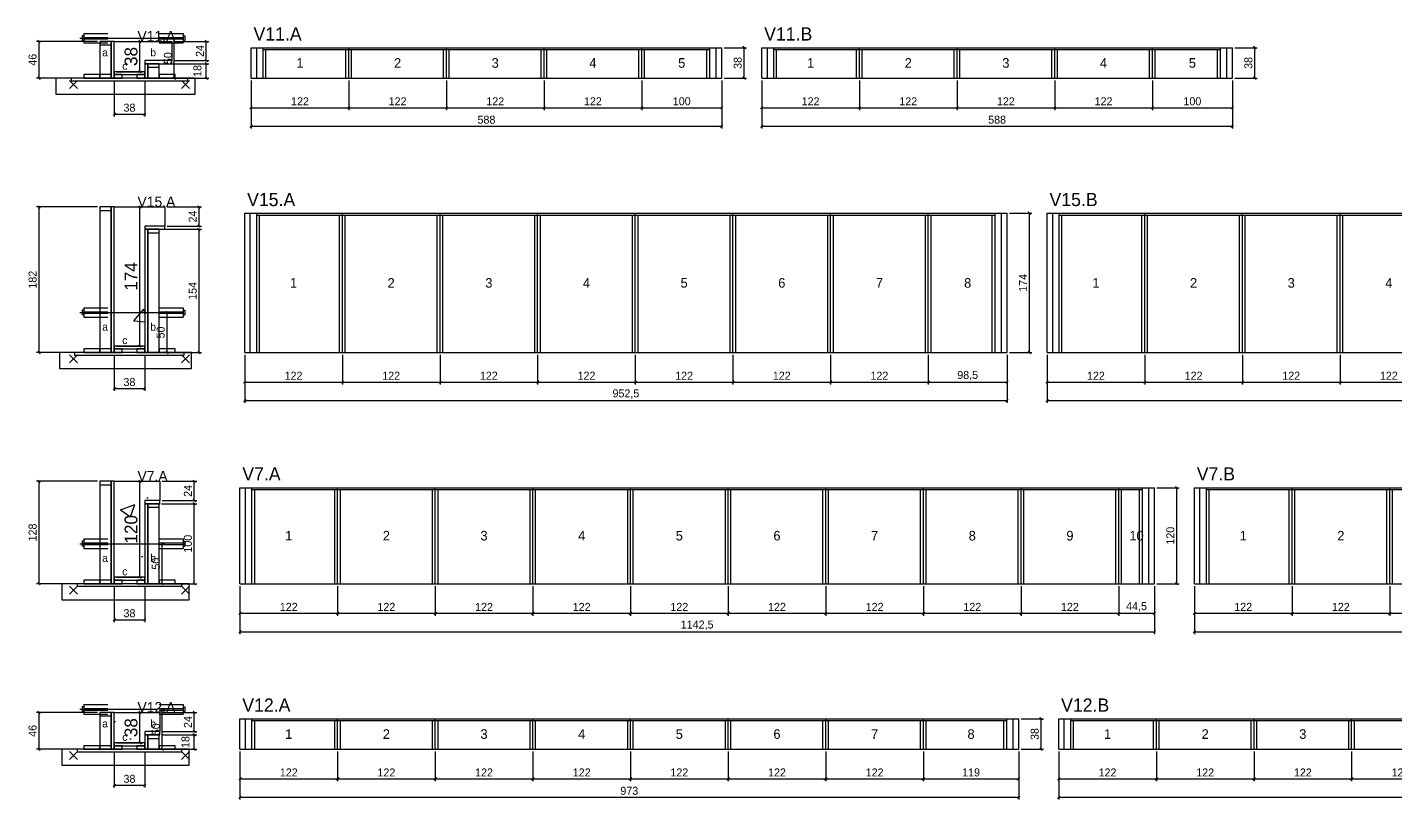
# Model space of a CAD drawing. Extents: x -69 to 3070, y -7854 to 1250.
# Drawn here: x -69 to 1641, y -1920 to -954 of the extents above; entities that cross this region are included whole.
import ezdxf
from ezdxf.enums import TextEntityAlignment as Align

# ---------------------------------------------------------------- set-up
doc = ezdxf.new("R2010")
doc.units = 0
for name, color, linetype in [('5', 5, 'Continuous'), ('barrote', 126, 'Continuous'), ('CONCRETO', 251, 'Continuous'), ('COTA', 241, 'Continuous'), ('Cota Seção (2x)', 241, 'Continuous'), ('detalhes', 7, 'Continuous'), ('Hachura', 251, 'Continuous'), ('Madeira', 126, 'Continuous'), ('NOMENCLATURA', 7, 'Continuous'), ('Painéis', 200, 'Continuous'), ('presilha', 224, 'Continuous'), ('SARR_2.2x7', 40, 'Continuous'), ('SARR_3.5x7', 81, 'Continuous'), ('SCO-LAJ', 224, 'Continuous'), ('TENSOR', 224, 'Continuous'), ('Texto Seção', 7, 'Continuous')]:
    doc.layers.add(name, color=color, linetype=linetype)
doc.dimstyles.new('PAINEL', dxfattribs={"dimtxt": 10, "dimasz": 3, "dimexe": 3, "dimexo": 3, "dimgap": 3, "dimtad": 1, "dimblk": 'OBLIQUE', "dimblk1": 'OBLIQUE', "dimcen": 2.5, "dimclrd": 4, "dimclre": 4, "dimclrt": 240, "dimazin": 3, "dimtfac": 1, "dimtmove": 0, "dimatfit": 3})
doc.dimstyles.new('SECAO2X', dxfattribs={"dimtxt": 16, "dimasz": 3, "dimexe": 3, "dimexo": 3, "dimgap": 3, "dimtad": 1, "dimblk": 'OBLIQUE', "dimblk1": 'OBLIQUE', "dimcen": 2.5, "dimclrd": 4, "dimclre": 4, "dimclrt": 240, "dimazin": 3, "dimtfac": 1, "dimtmove": 0, "dimatfit": 3})

# ---------------------------------------------------------------- blocks, each defined once
blk = doc.blocks.new('_OBLIQUE')
at = {"color": 0, "linetype": 'BYBLOCK'}
blk.add_line((-0.5, -0.5), (0.5, 0.5), dxfattribs=at)

msp = doc.modelspace()

# ---------------------------------------------------------------- hatches: boundary and pattern name
at = {"layer": 'Hachura'}
h = msp.add_hatch(dxfattribs=at)
h.set_pattern_fill('AR-CONC')
h.paths.add_polyline_path([(40, -1010), (40, -972), (111.99, -972), (111.99, -996), (78, -996), (78, -1010)])
h = msp.add_hatch(dxfattribs=at)
h.set_pattern_fill('AR-CONC')
h.paths.add_polyline_path([(40, -1353), (40, -1179), (103, -1179), (103, -1203), (78, -1203), (78, -1353)])
h = msp.add_hatch(dxfattribs=at)
h.set_pattern_fill('AR-CONC')
h.paths.add_polyline_path([(40, -1642), (40, -1522), (97, -1522), (97, -1546), (78, -1546), (78, -1642)])
h = msp.add_hatch(dxfattribs=at)
h.set_pattern_fill('AR-CONC')
h.paths.add_polyline_path([(40, -1849), (40, -1811), (97, -1811), (97, -1835), (78, -1835), (78, -1849)])

# ---------------------------------------------------------------- linework, layer by layer
for p, q in [((0, -965), (0, -971)), ((2, -965), (0, -965)), ((2, -971), (0, -971)), ((2, -962), (32, -962)), ((2, -962), (2, -974)), ((2, -967), (32, -967)), ((2, -969), (32, -969)), ((2, -974), (32, -974)), ((96, -962), (126, -962)), ((96, -967), (126, -967)), ((96, -969), (126, -969)), ((96, -974), (126, -974)), ((126, -962), (126, -974)), ((126, -965), (128, -965)), ((126, -971), (128, -971)), ((128, -965), (128, -971)), ((0, -1308), (0, -1314)), ((2, -1308), (0, -1308)), ((2, -1314), (0, -1314)), ((2, -1305), (32, -1305)), ((2, -1305), (2, -1317)), ((2, -1310), (32, -1310)), ((2, -1312), (32, -1312)), ((96, -1305), (126, -1305)), ((96, -1310), (126, -1310)), ((96, -1312), (126, -1312)), ((126, -1305), (126, -1317)), ((126, -1308), (128, -1308)), ((126, -1314), (128, -1314)), ((128, -1308), (128, -1314)), ((2, -1317), (32, -1317)), ((96, -1317), (126, -1317)), ((0, -1597), (0, -1603)), ((2, -1597), (0, -1597)), ((2, -1603), (0, -1603)), ((2, -1594), (32, -1594)), ((2, -1594), (2, -1606)), ((2, -1599), (32, -1599)), ((2, -1601), (32, -1601)), ((2, -1606), (32, -1606)), ((96, -1594), (126, -1594)), ((96, -1599), (126, -1599)), ((96, -1601), (126, -1601)), ((96, -1606), (126, -1606)), ((126, -1594), (126, -1606)), ((126, -1597), (128, -1597)), ((126, -1603), (128, -1603)), ((128, -1597), (128, -1603)), ((0, -1804), (0, -1810)), ((2, -1804), (0, -1804)), ((2, -1810), (0, -1810)), ((2, -1801), (32, -1801)), ((2, -1801), (2, -1813)), ((2, -1806), (32, -1806)), ((2, -1808), (32, -1808)), ((96, -1801), (126, -1801)), ((96, -1806), (126, -1806)), ((96, -1808), (126, -1808)), ((126, -1801), (126, -1813)), ((126, -1804), (128, -1804)), ((126, -1810), (128, -1810)), ((128, -1804), (128, -1810)), ((2, -1813), (32, -1813)), ((96, -1813), (126, -1813))]:
    msp.add_line(p, q)
at = {"layer": 'barrote'}
for points in [[(-32.995, -1038), (140.995, -1038), (140.995, -1018), (-32.995, -1018)], [(-28.5, -1381), (136.5, -1381), (136.5, -1361), (-28.5, -1361)], [(-25.5, -1670), (133.5, -1670), (133.5, -1650), (-25.5, -1650)], [(-25.5, -1877), (133.5, -1877), (133.5, -1857), (-25.5, -1857)]]:
    msp.add_lwpolyline(points, close=True, dxfattribs=at)
at = {"layer": 'CONCRETO'}
for points in [[(40, -1010), (40, -972), (111.99, -972), (111.99, -996), (78, -996), (78, -1010)], [(40, -1353), (40, -1179), (103, -1179), (103, -1203), (78, -1203), (78, -1353)], [(40, -1642), (40, -1522), (97, -1522), (97, -1546), (78, -1546), (78, -1642)], [(40, -1849), (40, -1811), (97, -1811), (97, -1835), (78, -1835), (78, -1849)]]:
    msp.add_lwpolyline(points, close=True, dxfattribs=at)
at = {"layer": 'Madeira'}
for points in [[(22, -1018), (36, -1018), (36, -972), (22, -972)], [(22, -976.4), (36, -976.4), (36, -972), (22, -972)], [(82, -1018), (96, -1018), (96, -1000), (82, -1000)], [(82, -1004.4), (96, -1004.4), (96, -1000), (82, -1000)], [(2, -1018), (22, -1018), (22, -1013.6), (2, -1013.6)], [(22, -1018), (36, -1018), (36, -1013.6), (22, -1013.6)], [(40, -1018), (50, -1018), (50, -1013.6), (40, -1013.6)], [(68, -1018), (78, -1018), (78, -1013.6), (68, -1013.6)], [(96, -1018), (116, -1018), (116, -1013.6), (96, -1013.6)], [(22, -1361), (36, -1361), (36, -1179), (22, -1179)], [(22, -1183.4), (36, -1183.4), (36, -1179), (22, -1179)], [(82, -1361), (96, -1361), (96, -1207), (82, -1207)], [(82, -1211.4), (96, -1211.4), (96, -1207), (82, -1207)], [(2, -1361), (22, -1361), (22, -1356.6), (2, -1356.6)], [(22, -1361), (36, -1361), (36, -1356.6), (22, -1356.6)], [(40, -1361), (50, -1361), (50, -1356.6), (40, -1356.6)], [(68, -1361), (78, -1361), (78, -1356.6), (68, -1356.6)], [(96, -1361), (116, -1361), (116, -1356.6), (96, -1356.6)], [(22, -1650), (36, -1650), (36, -1522), (22, -1522)], [(22, -1526.4), (36, -1526.4), (36, -1522), (22, -1522)], [(82, -1650), (96, -1650), (96, -1550), (82, -1550)], [(82, -1554.4), (96, -1554.4), (96, -1550), (82, -1550)], [(2, -1650), (22, -1650), (22, -1645.6), (2, -1645.6)], [(22, -1650), (36, -1650), (36, -1645.6), (22, -1645.6)], [(40, -1650), (50, -1650), (50, -1645.6), (40, -1645.6)], [(68, -1650), (78, -1650), (78, -1645.6), (68, -1645.6)], [(96, -1650), (116, -1650), (116, -1645.6), (96, -1645.6)], [(22, -1857), (36, -1857), (36, -1811), (22, -1811)], [(22, -1815.4), (36, -1815.4), (36, -1811), (22, -1811)], [(82, -1857), (96, -1857), (96, -1839), (82, -1839)], [(82, -1843.4), (96, -1843.4), (96, -1839), (82, -1839)], [(2, -1857), (22, -1857), (22, -1852.6), (2, -1852.6)], [(22, -1857), (36, -1857), (36, -1852.6), (22, -1852.6)], [(40, -1857), (50, -1857), (50, -1852.6), (40, -1852.6)], [(68, -1857), (78, -1857), (78, -1852.6), (68, -1852.6)], [(96, -1857), (116, -1857), (116, -1852.6), (96, -1852.6)]]:
    msp.add_lwpolyline(points, close=True, dxfattribs=at)
at = {"layer": 'Painéis'}
for p, q in [((211, -980), (333, -980)), ((211, -1018), (211, -980)), ((333, -1018), (333, -980)), ((333, -980), (455, -980)), ((333, -1018), (333, -980)), ((455, -1018), (455, -980)), ((455, -980), (577, -980)), ((455, -1018), (455, -980)), ((577, -1018), (577, -980)), ((577, -980), (699, -980)), ((577, -1018), (577, -980)), ((699, -1018), (699, -980)), ((699, -980), (799, -980)), ((699, -1018), (699, -980)), ((799, -1018), (799, -980)), ((849, -980), (971, -980)), ((849, -1018), (849, -980)), ((971, -1018), (971, -980)), ((971, -980), (1093, -980)), ((971, -1018), (971, -980)), ((1093, -1018), (1093, -980)), ((1093, -980), (1215, -980)), ((1093, -1018), (1093, -980)), ((1215, -1018), (1215, -980)), ((1215, -980), (1337, -980)), ((1215, -1018), (1215, -980)), ((1337, -1018), (1337, -980)), ((1337, -980), (1437, -980)), ((1337, -1018), (1337, -980)), ((1437, -1018), (1437, -980)), ((211, -1018), (333, -1018)), ((333, -1018), (455, -1018)), ((455, -1018), (577, -1018)), ((577, -1018), (699, -1018)), ((699, -1018), (799, -1018)), ((849, -1018), (971, -1018)), ((971, -1018), (1093, -1018)), ((1093, -1018), (1215, -1018)), ((1215, -1018), (1337, -1018)), ((1337, -1018), (1437, -1018)), ((203, -1187), (325, -1187)), ((203, -1361), (203, -1187)), ((325, -1361), (325, -1187)), ((325, -1187), (447, -1187)), ((325, -1361), (325, -1187)), ((447, -1361), (447, -1187)), ((447, -1187), (569, -1187)), ((447, -1361), (447, -1187)), ((569, -1361), (569, -1187)), ((569, -1187), (691, -1187)), ((569, -1361), (569, -1187)), ((691, -1361), (691, -1187)), ((691, -1187), (813, -1187)), ((691, -1361), (691, -1187)), ((813, -1361), (813, -1187)), ((813, -1187), (935, -1187)), ((813, -1361), (813, -1187)), ((935, -1361), (935, -1187)), ((935, -1187), (1057, -1187)), ((935, -1361), (935, -1187)), ((1057, -1361), (1057, -1187)), ((1057, -1187), (1155.5, -1187)), ((1057, -1361), (1057, -1187)), ((1155.5, -1361), (1155.5, -1187)), ((1205.5, -1187), (1327.5, -1187)), ((1205.5, -1361), (1205.5, -1187)), ((1327.5, -1361), (1327.5, -1187)), ((1327.5, -1187), (1449.5, -1187)), ((1327.5, -1361), (1327.5, -1187)), ((1449.5, -1361), (1449.5, -1187)), ((1449.5, -1187), (1571.5, -1187)), ((1449.5, -1361), (1449.5, -1187)), ((1571.5, -1361), (1571.5, -1187)), ((1571.5, -1187), (1693.5, -1187)), ((1571.5, -1361), (1571.5, -1187)), ((203, -1361), (325, -1361)), ((325, -1361), (447, -1361)), ((447, -1361), (569, -1361)), ((569, -1361), (691, -1361)), ((691, -1361), (813, -1361)), ((813, -1361), (935, -1361)), ((935, -1361), (1057, -1361)), ((1057, -1361), (1155.5, -1361)), ((1205.5, -1361), (1327.5, -1361)), ((1327.5, -1361), (1449.5, -1361)), ((1449.5, -1361), (1571.5, -1361)), ((1571.5, -1361), (1693.5, -1361)), ((197, -1530), (319, -1530)), ((197, -1650), (197, -1530)), ((319, -1650), (319, -1530)), ((319, -1530), (441, -1530)), ((319, -1650), (319, -1530)), ((441, -1650), (441, -1530)), ((441, -1530), (563, -1530)), ((441, -1650), (441, -1530)), ((563, -1650), (563, -1530)), ((563, -1530), (685, -1530)), ((563, -1650), (563, -1530)), ((685, -1650), (685, -1530)), ((685, -1530), (807, -1530)), ((685, -1650), (685, -1530)), ((807, -1650), (807, -1530)), ((807, -1530), (929, -1530)), ((807, -1650), (807, -1530)), ((929, -1650), (929, -1530)), ((929, -1530), (1051, -1530)), ((929, -1650), (929, -1530)), ((1051, -1650), (1051, -1530)), ((1051, -1530), (1173, -1530)), ((1051, -1650), (1051, -1530)), ((1173, -1650), (1173, -1530)), ((1173, -1530), (1295, -1530)), ((1173, -1650), (1173, -1530)), ((1295, -1650), (1295, -1530)), ((1295, -1530), (1339.5, -1530)), ((1295, -1650), (1295, -1530)), ((1339.5, -1650), (1339.5, -1530)), ((1389.5, -1530), (1511.5, -1530)), ((1389.5, -1650), (1389.5, -1530)), ((1511.5, -1650), (1511.5, -1530)), ((1511.5, -1530), (1633.5, -1530)), ((1511.5, -1650), (1511.5, -1530)), ((1633.5, -1650), (1633.5, -1530)), ((1633.5, -1530), (1755.5, -1530)), ((1633.5, -1650), (1633.5, -1530)), ((197, -1650), (319, -1650)), ((319, -1650), (441, -1650)), ((441, -1650), (563, -1650)), ((563, -1650), (685, -1650)), ((685, -1650), (807, -1650)), ((807, -1650), (929, -1650)), ((929, -1650), (1051, -1650)), ((1051, -1650), (1173, -1650)), ((1173, -1650), (1295, -1650)), ((1295, -1650), (1339.5, -1650)), ((1389.5, -1650), (1511.5, -1650)), ((1511.5, -1650), (1633.5, -1650)), ((1633.5, -1650), (1755.5, -1650)), ((197, -1819), (319, -1819)), ((197, -1857), (197, -1819)), ((319, -1857), (319, -1819)), ((319, -1819), (441, -1819)), ((319, -1857), (319, -1819)), ((441, -1857), (441, -1819)), ((441, -1819), (563, -1819)), ((441, -1857), (441, -1819)), ((563, -1857), (563, -1819)), ((563, -1819), (685, -1819)), ((563, -1857), (563, -1819)), ((685, -1857), (685, -1819)), ((685, -1819), (807, -1819)), ((685, -1857), (685, -1819)), ((807, -1857), (807, -1819)), ((807, -1819), (929, -1819)), ((807, -1857), (807, -1819)), ((929, -1857), (929, -1819)), ((929, -1819), (1051, -1819)), ((929, -1857), (929, -1819)), ((1051, -1857), (1051, -1819)), ((1051, -1819), (1170, -1819)), ((1051, -1857), (1051, -1819)), ((1170, -1857), (1170, -1819)), ((1220, -1819), (1342, -1819)), ((1220, -1857), (1220, -1819)), ((1342, -1857), (1342, -1819)), ((1342, -1819), (1464, -1819)), ((1342, -1857), (1342, -1819)), ((1464, -1857), (1464, -1819)), ((1464, -1819), (1586, -1819)), ((1464, -1857), (1464, -1819)), ((1586, -1857), (1586, -1819)), ((1586, -1819), (1708, -1819)), ((1586, -1857), (1586, -1819)), ((197, -1857), (319, -1857)), ((319, -1857), (441, -1857)), ((441, -1857), (563, -1857)), ((563, -1857), (685, -1857)), ((685, -1857), (807, -1857)), ((807, -1857), (929, -1857)), ((929, -1857), (1051, -1857)), ((1051, -1857), (1170, -1857)), ((1220, -1857), (1342, -1857)), ((1342, -1857), (1464, -1857)), ((1464, -1857), (1586, -1857)), ((1586, -1857), (1708, -1857))]:
    msp.add_line(p, q, dxfattribs=at)
for points in [[(36, -1018), (40, -1018), (40, -972), (36, -972)], [(78, -1000), (111.99, -1000), (111.99, -996), (78, -996)], [(78, -1018), (82, -1018), (82, -1000), (78, -1000)], [(40, -1013.6), (78, -1013.6), (78, -1010), (40, -1010)], [(36, -1361), (40, -1361), (40, -1179), (36, -1179)], [(78, -1207), (103, -1207), (103, -1203), (78, -1203)], [(78, -1361), (82, -1361), (82, -1207), (78, -1207)], [(40, -1356.6), (78, -1356.6), (78, -1353), (40, -1353)], [(36, -1650), (40, -1650), (40, -1522), (36, -1522)], [(78, -1550), (97, -1550), (97, -1546), (78, -1546)], [(78, -1650), (82, -1650), (82, -1550), (78, -1550)], [(40, -1645.6), (78, -1645.6), (78, -1642), (40, -1642)], [(36, -1857), (40, -1857), (40, -1811), (36, -1811)], [(78, -1839), (97, -1839), (97, -1835), (78, -1835)], [(78, -1857), (82, -1857), (82, -1839), (78, -1839)], [(40, -1852.6), (78, -1852.6), (78, -1849), (40, -1849)]]:
    msp.add_lwpolyline(points, close=True, dxfattribs=at)
at = {"layer": 'presilha'}
for p, q in [((-16, -1031), (-6, -1021)), ((-16, -1021), (-6, -1031)), ((124, -1031), (134, -1021)), ((124, -1021), (134, -1031)), ((-16, -1374), (-6, -1364)), ((-16, -1364), (-6, -1374)), ((124, -1374), (134, -1364)), ((124, -1364), (134, -1374)), ((-16, -1663), (-6, -1653)), ((-16, -1653), (-6, -1663)), ((124, -1663), (134, -1653)), ((124, -1653), (134, -1663)), ((-16, -1870), (-6, -1860)), ((-16, -1860), (-6, -1870)), ((124, -1870), (134, -1860)), ((124, -1860), (134, -1870))]:
    msp.add_line(p, q, dxfattribs=at)
at = {"layer": 'SARR_2.2x7'}
for p, q in [((218, -1018), (218, -980)), ((226, -982.2), (333, -982.2)), ((333, -982.2), (455, -982.2)), ((455, -982.2), (577, -982.2)), ((577, -982.2), (699, -982.2)), ((699, -982.2), (784, -982.2)), ((792, -1018), (792, -980)), ((856, -1018), (856, -980)), ((864, -982.2), (971, -982.2)), ((971, -982.2), (1093, -982.2)), ((1093, -982.2), (1215, -982.2)), ((1215, -982.2), (1337, -982.2)), ((1337, -982.2), (1422, -982.2)), ((1430, -1018), (1430, -980)), ((210, -1361), (210, -1187)), ((218, -1189.2), (325, -1189.2)), ((325, -1189.2), (447, -1189.2)), ((447, -1189.2), (569, -1189.2)), ((569, -1189.2), (691, -1189.2)), ((691, -1189.2), (813, -1189.2)), ((813, -1189.2), (935, -1189.2)), ((935, -1189.2), (1057, -1189.2)), ((1057, -1189.2), (1140.5, -1189.2)), ((1148.5, -1361), (1148.5, -1187)), ((1212.5, -1361), (1212.5, -1187)), ((1220.5, -1189.2), (1327.5, -1189.2)), ((1327.5, -1189.2), (1449.5, -1189.2)), ((1449.5, -1189.2), (1571.5, -1189.2)), ((1571.5, -1189.2), (1693.5, -1189.2)), ((204, -1650), (204, -1530)), ((212, -1532.2), (319, -1532.2)), ((319, -1532.2), (441, -1532.2)), ((441, -1532.2), (563, -1532.2)), ((563, -1532.2), (685, -1532.2)), ((685, -1532.2), (807, -1532.2)), ((807, -1532.2), (929, -1532.2)), ((929, -1532.2), (1051, -1532.2)), ((1051, -1532.2), (1173, -1532.2)), ((1173, -1532.2), (1295, -1532.2)), ((1295, -1532.2), (1324.5, -1532.2)), ((1332.5, -1650), (1332.5, -1530)), ((1396.5, -1650), (1396.5, -1530)), ((1404.5, -1532.2), (1511.5, -1532.2)), ((1511.5, -1532.2), (1633.5, -1532.2)), ((1633.5, -1532.2), (1755.5, -1532.2)), ((204, -1857), (204, -1819)), ((212, -1821.2), (319, -1821.2)), ((319, -1821.2), (441, -1821.2)), ((441, -1821.2), (563, -1821.2)), ((563, -1821.2), (685, -1821.2)), ((685, -1821.2), (807, -1821.2)), ((807, -1821.2), (929, -1821.2)), ((929, -1821.2), (1051, -1821.2)), ((1051, -1821.2), (1155, -1821.2)), ((1163, -1857), (1163, -1819)), ((1227, -1857), (1227, -1819)), ((1235, -1821.2), (1342, -1821.2)), ((1342, -1821.2), (1464, -1821.2)), ((1464, -1821.2), (1586, -1821.2)), ((1586, -1821.2), (1708, -1821.2))]:
    msp.add_line(p, q, dxfattribs=at)
at = {"layer": 'SARR_3.5x7'}
for p, q in [((226, -1018), (226, -980)), ((229.5, -1018), (229.5, -982.2)), ((329.5, -1018), (329.5, -982.2)), ((333, -1018), (333, -980)), ((333, -1018), (333, -980)), ((336.5, -1018), (336.5, -982.2)), ((451.5, -1018), (451.5, -982.2)), ((455, -1018), (455, -980)), ((455, -1018), (455, -980)), ((458.5, -1018), (458.5, -982.2)), ((573.5, -1018), (573.5, -982.2)), ((577, -1018), (577, -980)), ((577, -1018), (577, -980)), ((580.5, -1018), (580.5, -982.2)), ((695.5, -1018), (695.5, -982.2)), ((699, -1018), (699, -980)), ((699, -1018), (699, -980)), ((702.5, -1018), (702.5, -982.2)), ((780.5, -1018), (780.5, -982.2)), ((784, -1018), (784, -980)), ((864, -1018), (864, -980)), ((867.5, -1018), (867.5, -982.2)), ((967.5, -1018), (967.5, -982.2)), ((971, -1018), (971, -980)), ((971, -1018), (971, -980)), ((974.5, -1018), (974.5, -982.2)), ((1089.5, -1018), (1089.5, -982.2)), ((1093, -1018), (1093, -980)), ((1093, -1018), (1093, -980)), ((1096.5, -1018), (1096.5, -982.2)), ((1211.5, -1018), (1211.5, -982.2)), ((1215, -1018), (1215, -980)), ((1215, -1018), (1215, -980)), ((1218.5, -1018), (1218.5, -982.2)), ((1333.5, -1018), (1333.5, -982.2)), ((1337, -1018), (1337, -980)), ((1337, -1018), (1337, -980)), ((1340.5, -1018), (1340.5, -982.2)), ((1418.5, -1018), (1418.5, -982.2)), ((1422, -1018), (1422, -980)), ((226, -1018), (229.5, -1018)), ((329.5, -1018), (333, -1018)), ((333, -1018), (336.5, -1018)), ((451.5, -1018), (455, -1018)), ((455, -1018), (458.5, -1018)), ((573.5, -1018), (577, -1018)), ((577, -1018), (580.5, -1018)), ((695.5, -1018), (699, -1018)), ((699, -1018), (702.5, -1018)), ((780.5, -1018), (784, -1018)), ((864, -1018), (867.5, -1018)), ((967.5, -1018), (971, -1018)), ((971, -1018), (974.5, -1018)), ((1089.5, -1018), (1093, -1018)), ((1093, -1018), (1096.5, -1018)), ((1211.5, -1018), (1215, -1018)), ((1215, -1018), (1218.5, -1018)), ((1333.5, -1018), (1337, -1018)), ((1337, -1018), (1340.5, -1018)), ((1418.5, -1018), (1422, -1018)), ((218, -1361), (218, -1187)), ((221.5, -1361), (221.5, -1189.2)), ((321.5, -1361), (321.5, -1189.2)), ((325, -1361), (325, -1187)), ((325, -1361), (325, -1187)), ((328.5, -1361), (328.5, -1189.2)), ((443.5, -1361), (443.5, -1189.2)), ((447, -1361), (447, -1187)), ((447, -1361), (447, -1187)), ((450.5, -1361), (450.5, -1189.2)), ((565.5, -1361), (565.5, -1189.2)), ((569, -1361), (569, -1187)), ((569, -1361), (569, -1187)), ((572.5, -1361), (572.5, -1189.2)), ((687.5, -1361), (687.5, -1189.2)), ((691, -1361), (691, -1187)), ((691, -1361), (691, -1187)), ((694.5, -1361), (694.5, -1189.2)), ((809.5, -1361), (809.5, -1189.2)), ((813, -1361), (813, -1187)), ((813, -1361), (813, -1187)), ((816.5, -1361), (816.5, -1189.2)), ((931.5, -1361), (931.5, -1189.2)), ((935, -1361), (935, -1187)), ((935, -1361), (935, -1187)), ((938.5, -1361), (938.5, -1189.2)), ((1053.5, -1361), (1053.5, -1189.2)), ((1057, -1361), (1057, -1187)), ((1057, -1361), (1057, -1187)), ((1060.5, -1361), (1060.5, -1189.2)), ((1137, -1361), (1137, -1189.2)), ((1140.5, -1361), (1140.5, -1187)), ((1220.5, -1361), (1220.5, -1187)), ((1224, -1361), (1224, -1189.2)), ((1324, -1361), (1324, -1189.2)), ((1327.5, -1361), (1327.5, -1187)), ((1327.5, -1361), (1327.5, -1187)), ((1331, -1361), (1331, -1189.2)), ((1446, -1361), (1446, -1189.2)), ((1449.5, -1361), (1449.5, -1187)), ((1449.5, -1361), (1449.5, -1187)), ((1453, -1361), (1453, -1189.2)), ((1568, -1361), (1568, -1189.2)), ((1571.5, -1361), (1571.5, -1187)), ((1571.5, -1361), (1571.5, -1187)), ((1575, -1361), (1575, -1189.2)), ((218, -1361), (221.5, -1361)), ((321.5, -1361), (325, -1361)), ((325, -1361), (328.5, -1361)), ((443.5, -1361), (447, -1361)), ((447, -1361), (450.5, -1361)), ((565.5, -1361), (569, -1361)), ((569, -1361), (572.5, -1361)), ((687.5, -1361), (691, -1361)), ((691, -1361), (694.5, -1361)), ((809.5, -1361), (813, -1361)), ((813, -1361), (816.5, -1361)), ((931.5, -1361), (935, -1361)), ((935, -1361), (938.5, -1361)), ((1053.5, -1361), (1057, -1361)), ((1057, -1361), (1060.5, -1361)), ((1137, -1361), (1140.5, -1361)), ((1220.5, -1361), (1224, -1361)), ((1324, -1361), (1327.5, -1361)), ((1327.5, -1361), (1331, -1361)), ((1446, -1361), (1449.5, -1361)), ((1449.5, -1361), (1453, -1361)), ((1568, -1361), (1571.5, -1361)), ((1571.5, -1361), (1575, -1361)), ((212, -1650), (212, -1530)), ((215.5, -1650), (215.5, -1532.2)), ((315.5, -1650), (315.5, -1532.2)), ((319, -1650), (319, -1530)), ((319, -1650), (319, -1530)), ((322.5, -1650), (322.5, -1532.2)), ((437.5, -1650), (437.5, -1532.2)), ((441, -1650), (441, -1530)), ((441, -1650), (441, -1530)), ((444.5, -1650), (444.5, -1532.2)), ((559.5, -1650), (559.5, -1532.2)), ((563, -1650), (563, -1530)), ((563, -1650), (563, -1530)), ((566.5, -1650), (566.5, -1532.2)), ((681.5, -1650), (681.5, -1532.2)), ((685, -1650), (685, -1530)), ((685, -1650), (685, -1530)), ((688.5, -1650), (688.5, -1532.2)), ((803.5, -1650), (803.5, -1532.2)), ((807, -1650), (807, -1530)), ((807, -1650), (807, -1530)), ((810.5, -1650), (810.5, -1532.2)), ((925.5, -1650), (925.5, -1532.2)), ((929, -1650), (929, -1530)), ((929, -1650), (929, -1530)), ((932.5, -1650), (932.5, -1532.2)), ((1047.5, -1650), (1047.5, -1532.2)), ((1051, -1650), (1051, -1530)), ((1051, -1650), (1051, -1530)), ((1054.5, -1650), (1054.5, -1532.2)), ((1169.5, -1650), (1169.5, -1532.2)), ((1173, -1650), (1173, -1530)), ((1173, -1650), (1173, -1530)), ((1176.5, -1650), (1176.5, -1532.2)), ((1291.5, -1650), (1291.5, -1532.2)), ((1295, -1650), (1295, -1530)), ((1295, -1650), (1295, -1530)), ((1298.5, -1650), (1298.5, -1532.2)), ((1321, -1650), (1321, -1532.2)), ((1324.5, -1650), (1324.5, -1530)), ((1404.5, -1650), (1404.5, -1530)), ((1408, -1650), (1408, -1532.2)), ((1508, -1650), (1508, -1532.2)), ((1511.5, -1650), (1511.5, -1530)), ((1511.5, -1650), (1511.5, -1530)), ((1515, -1650), (1515, -1532.2)), ((1630, -1650), (1630, -1532.2)), ((1633.5, -1650), (1633.5, -1530)), ((1633.5, -1650), (1633.5, -1530)), ((1637, -1650), (1637, -1532.2)), ((212, -1650), (215.5, -1650)), ((315.5, -1650), (319, -1650)), ((319, -1650), (322.5, -1650)), ((437.5, -1650), (441, -1650)), ((441, -1650), (444.5, -1650)), ((559.5, -1650), (563, -1650)), ((563, -1650), (566.5, -1650)), ((681.5, -1650), (685, -1650)), ((685, -1650), (688.5, -1650)), ((803.5, -1650), (807, -1650)), ((807, -1650), (810.5, -1650)), ((925.5, -1650), (929, -1650)), ((929, -1650), (932.5, -1650)), ((1047.5, -1650), (1051, -1650)), ((1051, -1650), (1054.5, -1650)), ((1169.5, -1650), (1173, -1650)), ((1173, -1650), (1176.5, -1650)), ((1291.5, -1650), (1295, -1650)), ((1295, -1650), (1298.5, -1650)), ((1321, -1650), (1324.5, -1650)), ((1404.5, -1650), (1408, -1650)), ((1508, -1650), (1511.5, -1650)), ((1511.5, -1650), (1515, -1650)), ((1630, -1650), (1633.5, -1650)), ((1633.5, -1650), (1637, -1650)), ((212, -1857), (212, -1819)), ((215.5, -1857), (215.5, -1821.2)), ((315.5, -1857), (315.5, -1821.2)), ((319, -1857), (319, -1819)), ((319, -1857), (319, -1819)), ((322.5, -1857), (322.5, -1821.2)), ((437.5, -1857), (437.5, -1821.2)), ((441, -1857), (441, -1819)), ((441, -1857), (441, -1819)), ((444.5, -1857), (444.5, -1821.2)), ((559.5, -1857), (559.5, -1821.2)), ((563, -1857), (563, -1819)), ((563, -1857), (563, -1819)), ((566.5, -1857), (566.5, -1821.2)), ((681.5, -1857), (681.5, -1821.2)), ((685, -1857), (685, -1819)), ((685, -1857), (685, -1819)), ((688.5, -1857), (688.5, -1821.2)), ((803.5, -1857), (803.5, -1821.2)), ((807, -1857), (807, -1819)), ((807, -1857), (807, -1819)), ((810.5, -1857), (810.5, -1821.2)), ((925.5, -1857), (925.5, -1821.2)), ((929, -1857), (929, -1819)), ((929, -1857), (929, -1819)), ((932.5, -1857), (932.5, -1821.2)), ((1047.5, -1857), (1047.5, -1821.2)), ((1051, -1857), (1051, -1819)), ((1051, -1857), (1051, -1819)), ((1054.5, -1857), (1054.5, -1821.2)), ((1151.5, -1857), (1151.5, -1821.2)), ((1155, -1857), (1155, -1819)), ((1235, -1857), (1235, -1819)), ((1238.5, -1857), (1238.5, -1821.2)), ((1338.5, -1857), (1338.5, -1821.2)), ((1342, -1857), (1342, -1819)), ((1342, -1857), (1342, -1819)), ((1345.5, -1857), (1345.5, -1821.2)), ((1460.5, -1857), (1460.5, -1821.2)), ((1464, -1857), (1464, -1819)), ((1464, -1857), (1464, -1819)), ((1467.5, -1857), (1467.5, -1821.2)), ((1582.5, -1857), (1582.5, -1821.2)), ((1586, -1857), (1586, -1819)), ((1586, -1857), (1586, -1819)), ((1589.5, -1857), (1589.5, -1821.2)), ((212, -1857), (215.5, -1857)), ((315.5, -1857), (319, -1857)), ((319, -1857), (322.5, -1857)), ((437.5, -1857), (441, -1857)), ((441, -1857), (444.5, -1857)), ((559.5, -1857), (563, -1857)), ((563, -1857), (566.5, -1857)), ((681.5, -1857), (685, -1857)), ((685, -1857), (688.5, -1857)), ((803.5, -1857), (807, -1857)), ((807, -1857), (810.5, -1857)), ((925.5, -1857), (929, -1857)), ((929, -1857), (932.5, -1857)), ((1047.5, -1857), (1051, -1857)), ((1051, -1857), (1054.5, -1857)), ((1151.5, -1857), (1155, -1857)), ((1235, -1857), (1238.5, -1857)), ((1338.5, -1857), (1342, -1857)), ((1342, -1857), (1345.5, -1857)), ((1460.5, -1857), (1464, -1857)), ((1464, -1857), (1467.5, -1857)), ((1582.5, -1857), (1586, -1857)), ((1586, -1857), (1589.5, -1857))]:
    msp.add_line(p, q, dxfattribs=at)
at = {"layer": 'SCO-LAJ'}
for points in [[(-13.995, -1021.2), (131.995, -1021.2), (131.995, -1018), (-13.995, -1018)], [(-9.5, -1364.2), (127.5, -1364.2), (127.5, -1361), (-9.5, -1361)], [(-6.5, -1653.2), (124.5, -1653.2), (124.5, -1650), (-6.5, -1650)], [(-6.5, -1860.2), (124.5, -1860.2), (124.5, -1857), (-6.5, -1857)]]:
    msp.add_lwpolyline(points, close=True, dxfattribs=at)
at = {"layer": 'TENSOR'}
for p, q in [((-3, -968), (109.99, -968)), ((-3, -1311), (101, -1311)), ((-3, -1600), (95, -1600)), ((-3, -1807), (95, -1807))]:
    msp.add_line(p, q, dxfattribs=at)

# ---------------------------------------------------------------- texts
at = {"layer": '5'}
for s, p in [('1', (272, -999)), ('2', (394, -999)), ('3', (516, -999)), ('4', (638, -999)), ('5', (749, -999)), ('1', (910, -999)), ('2', (1032, -999)), ('3', (1154, -999)), ('4', (1276, -999)), ('5', (1387, -999)), ('1', (264, -1274)), ('2', (386, -1274)), ('3', (508, -1274)), ('4', (630, -1274)), ('5', (752, -1274)), ('6', (874, -1274)), ('7', (996, -1274)), ('8', (1106.25, -1274)), ('1', (1266.5, -1274)), ('2', (1388.5, -1274)), ('3', (1510.5, -1274)), ('4', (1632.5, -1274)), ('1', (258, -1590)), ('2', (380, -1590)), ('3', (502, -1590)), ('4', (624, -1590)), ('5', (746, -1590)), ('6', (868, -1590)), ('7', (990, -1590)), ('8', (1112, -1590)), ('9', (1234, -1590)), ('10', (1317.25, -1590)), ('1', (1450.5, -1590)), ('2', (1572.5, -1590)), ('1', (258, -1838)), ('2', (380, -1838)), ('3', (502, -1838)), ('4', (624, -1838)), ('5', (746, -1838)), ('6', (868, -1838)), ('7', (990, -1838)), ('8', (1110.5, -1838)), ('1', (1281, -1838)), ('2', (1403, -1838)), ('3', (1525, -1838))]:
    msp.add_text(s, height=12, dxfattribs=at).set_placement(p, align=Align.MIDDLE_CENTER)
at = {"layer": 'detalhes'}
for s, p in [('a', (25, -990.7)), ('b', (85, -990.7)), ('c', (50, -1007.5)), ('a', (25, -1333.7)), ('b', (85, -1333.7)), ('c', (50, -1350.5)), ('a', (25, -1622.7)), ('b', (85, -1622.7)), ('c', (50, -1639.5)), ('a', (25, -1829.7)), ('b', (85, -1829.7)), ('c', (50, -1846.5))]:
    msp.add_text(s, height=9.6, dxfattribs=at).set_placement(p)
at = {"layer": 'NOMENCLATURA'}
for s, p in [('V11.A', (214, -971)), ('V11.B', (852, -971)), ('V15.A', (206, -1178)), ('V15.B', (1208.5, -1178)), ('V7.A', (200, -1521)), ('V7.B', (1392.5, -1521)), ('V12.A', (200, -1810)), ('V12.B', (1223, -1810))]:
    msp.add_text(s, height=16.5, dxfattribs=at).set_placement(p)
at = {"layer": 'Texto Seção'}
for s, p in [('V11.A', (69, -972)), ('V15.A', (69, -1179)), ('V7.A', (69, -1522)), ('V12.A', (69, -1811))]:
    msp.add_text(s, height=13, dxfattribs=at).set_placement(p)

# ---------------------------------------------------------------- dimensions: what is measured, and where the dimension line sits
at = {"layer": 'COTA'}
for base, p1, p2 in [((-54, -1018), (2, -1018), (22, -972)), ((114.99, -1018), (96, -1018), (96, -968)), ((154.99, -996), (111.99, -996), (111.99, -972)), ((827, -1018), (799, -1018), (799, -980)), ((1465, -1018), (1437, -1018), (1437, -980)), ((154.99, -1018), (96, -1018), (96, -1000)), ((-54, -1361), (2, -1361), (22, -1179)), ((146, -1203), (103, -1203), (103, -1179)), ((1183.5, -1361), (1155.5, -1361), (1155.5, -1187)), ((146, -1361), (96, -1361), (96, -1207)), ((106, -1361), (96, -1361), (96, -1311)), ((-54, -1650), (2, -1650), (22, -1522)), ((140, -1546), (97, -1546), (97, -1522)), ((1367.5, -1650), (1339.5, -1650), (1339.5, -1530)), ((140, -1650), (96, -1650), (96, -1550)), ((100, -1650), (96, -1650), (96, -1600)), ((-54, -1857), (2, -1857), (22, -1811)), ((100, -1857), (96, -1857), (96, -1807)), ((140, -1835), (97, -1835), (97, -1811)), ((1198, -1857), (1170, -1857), (1170, -1819)), ((140, -1857), (96, -1857), (96, -1839))]:
    msp.add_linear_dim(base=base, p1=p1, p2=p2, angle=90, dimstyle='PAINEL', dxfattribs=at).render()
for base, p1, p2 in [((40, -1063), (40, -1018), (78, -1018)), ((211, -1055), (211, -1018), (333, -1018)), ((211, -1078), (211, -1018), (799, -1018)), ((333, -1055), (333, -1018), (455, -1018)), ((455, -1055), (455, -1018), (577, -1018)), ((577, -1055), (577, -1018), (699, -1018)), ((699, -1055), (699, -1018), (799, -1018)), ((849, -1055), (849, -1018), (971, -1018)), ((849, -1078), (849, -1018), (1437, -1018)), ((971, -1055), (971, -1018), (1093, -1018)), ((1093, -1055), (1093, -1018), (1215, -1018)), ((1215, -1055), (1215, -1018), (1337, -1018)), ((1337, -1055), (1337, -1018), (1437, -1018)), ((40, -1406), (40, -1361), (78, -1361)), ((203, -1398), (203, -1361), (325, -1361)), ((203, -1421), (203, -1361), (1155.5, -1361)), ((325, -1398), (325, -1361), (447, -1361)), ((447, -1398), (447, -1361), (569, -1361)), ((569, -1398), (569, -1361), (691, -1361)), ((691, -1398), (691, -1361), (813, -1361)), ((813, -1398), (813, -1361), (935, -1361)), ((935, -1398), (935, -1361), (1057, -1361)), ((1057, -1398), (1057, -1361), (1155.5, -1361)), ((1205.5, -1398), (1205.5, -1361), (1327.5, -1361)), ((1205.5, -1421), (1205.5, -1361), (2158, -1361)), ((1327.5, -1398), (1327.5, -1361), (1449.5, -1361)), ((1449.5, -1398), (1449.5, -1361), (1571.5, -1361)), ((1571.5, -1398), (1571.5, -1361), (1693.5, -1361)), ((40, -1695), (40, -1650), (78, -1650)), ((197, -1687), (197, -1650), (319, -1650)), ((197, -1710), (197, -1650), (1339.5, -1650)), ((319, -1687), (319, -1650), (441, -1650)), ((441, -1687), (441, -1650), (563, -1650)), ((563, -1687), (563, -1650), (685, -1650)), ((685, -1687), (685, -1650), (807, -1650)), ((807, -1687), (807, -1650), (929, -1650)), ((929, -1687), (929, -1650), (1051, -1650)), ((1051, -1687), (1051, -1650), (1173, -1650)), ((1173, -1687), (1173, -1650), (1295, -1650)), ((1295, -1687), (1295, -1650), (1339.5, -1650)), ((1389.5, -1687), (1389.5, -1650), (1511.5, -1650)), ((1389.5, -1710), (1389.5, -1650), (2532, -1650)), ((1511.5, -1687), (1511.5, -1650), (1633.5, -1650)), ((1633.5, -1687), (1633.5, -1650), (1755.5, -1650)), ((40, -1902), (40, -1857), (78, -1857)), ((197, -1894), (197, -1857), (319, -1857)), ((197, -1917), (197, -1857), (1170, -1857)), ((319, -1894), (319, -1857), (441, -1857)), ((441, -1894), (441, -1857), (563, -1857)), ((563, -1894), (563, -1857), (685, -1857)), ((685, -1894), (685, -1857), (807, -1857)), ((807, -1894), (807, -1857), (929, -1857)), ((929, -1894), (929, -1857), (1051, -1857)), ((1051, -1894), (1051, -1857), (1170, -1857)), ((1220, -1894), (1220, -1857), (1342, -1857)), ((1220, -1917), (1220, -1857), (2193, -1857)), ((1342, -1894), (1342, -1857), (1464, -1857)), ((1464, -1894), (1464, -1857), (1586, -1857)), ((1586, -1894), (1586, -1857), (1708, -1857))]:
    msp.add_linear_dim(base=base, p1=p1, p2=p2, dimstyle='PAINEL', dxfattribs=at).render()
at = {"layer": 'Cota Seção (2x)'}
for base, p1, p2 in [((72, -1010), (40, -1010), (40, -972)), ((72, -1353), (40, -1353), (40, -1179)), ((72, -1642), (40, -1642), (40, -1522)), ((72, -1849), (40, -1849), (40, -1811))]:
    msp.add_linear_dim(base=base, p1=p1, p2=p2, angle=90, dimstyle='SECAO2X', dxfattribs=at).render()

doc.saveas('drawing.dxf')
